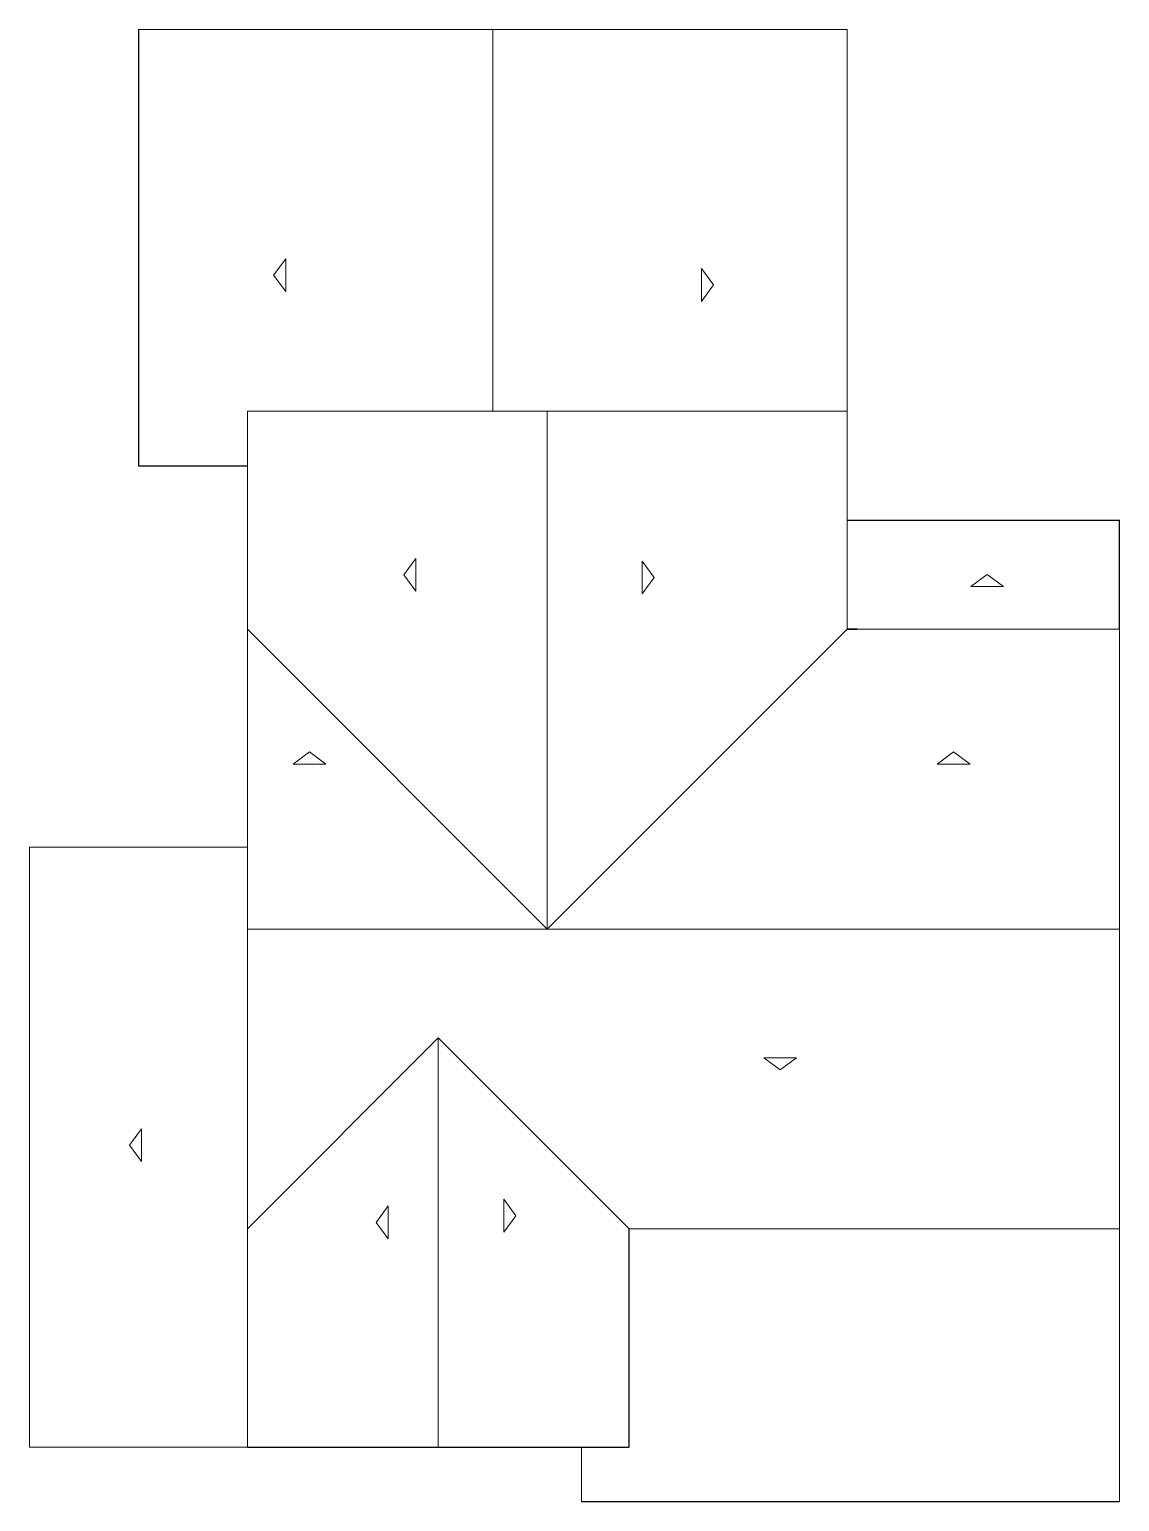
# Model space of a CAD drawing. Header units: metres. Extents: x 539 to 782, y 164 to 633.
# Drawn here: x 751.83 to 761.83, y 432.87 to 446.37 of the extents above; entities that cross this region are included whole.
import ezdxf

# ---------------------------------------------------------------- set-up
doc = ezdxf.new("R2010")
doc.units = ezdxf.units.M
for name, color, linetype, lineweight in [('03', 3, 'Continuous', 30), ('auxiliares', 251, 'Continuous', 20), ('fachada2', 3, 'Continuous', 20)]:
    doc.layers.add(name, color=color, linetype=linetype, lineweight=lineweight)
doc.layers.add('PISOS', color=251, linetype='Continuous')

# ---------------------------------------------------------------- blocks, each defined once
blk = doc.blocks.new('Flecha cub')
for p, q in [((740.074, 369.904), (740.224, 370.015)), ((740.074, 369.904), (740.374, 369.904)), ((740.374, 369.904), (740.224, 370.015))]:
    blk.add_line(p, q)

msp = doc.modelspace()

# ---------------------------------------------------------------- linework, layer by layer
at = {"layer": '03'}
msp.add_line((759.331, 440.873), (759.425, 440.873), dxfattribs=at)
at = {"layer": 'auxiliares'}
for p, q in [((752.831, 446.373), (759.331, 446.373)), ((756.081, 446.373), (756.081, 442.873)), ((759.331, 446.373), (759.331, 442.873)), ((753.831, 438.873), (751.831, 438.873)), ((751.831, 438.873), (751.831, 433.373)), ((761.831, 432.873), (761.831, 435.373)), ((751.831, 433.373), (755.831, 433.373)), ((756.896, 433.373), (756.896, 432.873))]:
    msp.add_line(p, q, dxfattribs=at)
at = {"layer": 'fachada2'}
for p, q in [((753.831, 433.375), (753.831, 442.873)), ((753.831, 442.873), (759.331, 442.873)), ((756.581, 438.123), (756.581, 442.873)), ((759.331, 442.873), (759.331, 440.873)), ((753.831, 440.873), (756.581, 438.123)), ((759.331, 440.873), (756.581, 438.123)), ((759.331, 440.873), (761.831, 440.874)), ((761.831, 440.873), (761.831, 435.373)), ((761.831, 438.123), (753.831, 438.123)), ((753.831, 435.375), (755.581, 437.125)), ((755.581, 437.125), (757.331, 435.375)), ((755.581, 437.125), (755.581, 433.373)), ((757.331, 435.373), (761.831, 435.373))]:
    msp.add_line(p, q, dxfattribs=at)
at = {"layer": 'PISOS'}
for p, q in [((752.831, 446.373), (752.831, 442.373)), ((752.831, 442.373), (753.831, 442.373)), ((759.331, 441.873), (761.831, 441.873)), ((761.831, 440.873), (761.831, 441.873)), ((757.331, 433.375), (757.331, 435.373)), ((753.831, 433.373), (757.331, 433.373)), ((756.896, 432.873), (761.831, 432.873))]:
    msp.add_line(p, q, dxfattribs=at)

# ---------------------------------------------------------------- block references
at = {"layer": 'auxiliares', "rotation": 89.99999999984367}
for p in [(1124.086, -296.104), (1125.28, -298.851), (1122.764, -304.082), (1125.025, -304.79)]:
    msp.add_blockref('Flecha cub', p, dxfattribs=at)
at = {"layer": 'auxiliares', "xscale": -1}
for p, rotation in [((388.091, -296.194), 270), ((387.547, -298.876), 270), ((18.493, 806.847), 180), ((386.279, -304.729), 270)]:
    msp.add_blockref('Flecha cub', p, dxfattribs=dict(at, rotation=rotation))
at = {"layer": 'auxiliares'}
for p in [(20.393, 71.36), (14.177, 69.733), (20.085, 69.733)]:
    msp.add_blockref('Flecha cub', p, dxfattribs=at)

doc.saveas('drawing.dxf')
